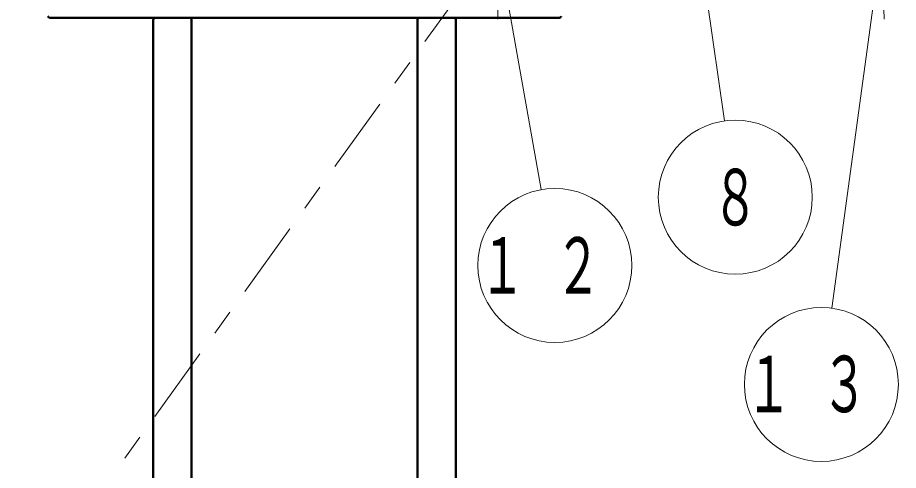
# Model space of a CAD drawing. Units: millimetres on the paper, scale 1:50. Extents: x -385 to 0, y -594 to 267.
# Drawn here: x -306.29 to -271.97, y 136.1 to 153.74 of the extents above; entities that cross this region are included whole.
import ezdxf
from ezdxf.enums import TextEntityAlignment as Align

# ---------------------------------------------------------------- set-up
doc = ezdxf.new("R2010")
doc.units = ezdxf.units.MM
doc.linetypes.add('USER2', pattern=[6, 3, -1, 1, -1])
doc.layers.add('LY_1', color=140, linetype='Continuous', lineweight=50)
doc.styles.add('ＭＳ ゴシック', font='')
doc.styles.get('ＭＳ ゴシック').set_extended_font_data('MS Gothic')

msp = doc.modelspace()

# ---------------------------------------------------------------- linework, layer by layer
at = {"layer": 'LY_1', "color": 7, "lineweight": 13}
for p, q in [((-280.112, 159.201), (-278.752, 149.716)), ((-287.577, 153.677), (-287.612, 156.718)), ((-287.612, 156.718), (-285.885, 147.04)), ((-272.612, 156.718), (-274.565, 142.422)), ((-272.612, 156.718), (-272.522, 153.678))]:
    msp.add_line(p, q, dxfattribs=at)
at = {"layer": 'LY_1', "color": 7, "linetype": 'USER2', "lineweight": 13}
msp.add_line((-307.962, 128.468), (-287.612, 156.718), dxfattribs=at)
at = {"layer": 'LY_1'}
for p, q in [((-285.172, 153.738), (-305.052, 153.738)), ((-301.012, 96.138), (-301.012, 153.638)), ((-289.312, 153.738), (-300.912, 153.738)), ((-299.512, 96.138), (-299.512, 153.638)), ((-290.712, 96.138), (-290.712, 153.638)), ((-289.212, 96.138), (-289.212, 153.638))]:
    msp.add_line(p, q, dxfattribs=at)
at = {"layer": 'LY_1', "color": 7, "lineweight": 13}
for centre in [(-278.326, 146.746), (-285.358, 144.086), (-274.971, 139.45)]:
    msp.add_circle(centre, 3, dxfattribs=at)
at = {"layer": 'LY_1'}
for centre, radius, start, end in [((-305.052, 153.798), 0.06, 180, 270), ((-285.172, 153.798), 0.06, 270, 0), ((-300.912, 153.638), 0.1, 90, 180), ((-299.612, 153.638), 0.1, 0, 90), ((-290.612, 153.638), 0.1, 90, 180), ((-289.312, 153.638), 0.1, 0, 90)]:
    msp.add_arc(centre, radius, start, end, dxfattribs=at)

# ---------------------------------------------------------------- texts
at = {"layer": 'LY_1', "color": 7, "style": 'ＭＳ ゴシック', "width": 0.6}
msp.add_text('８', height=2.199, dxfattribs=at).set_placement((-278.326, 146.746), align=Align.MIDDLE_CENTER)
at = {"layer": 'LY_1', "color": 7, "char_height": 2.199, "attachment_point": 5, "style": 'ＭＳ ゴシック'}
for s, insert in [('\\T1.64;\\W0.6;１２', (-285.358, 144.086)), ('\\T1.64;\\W0.6;１３', (-274.971, 139.45))]:
    msp.add_mtext(s, dxfattribs=dict(at, insert=insert))

doc.saveas('drawing.dxf')
